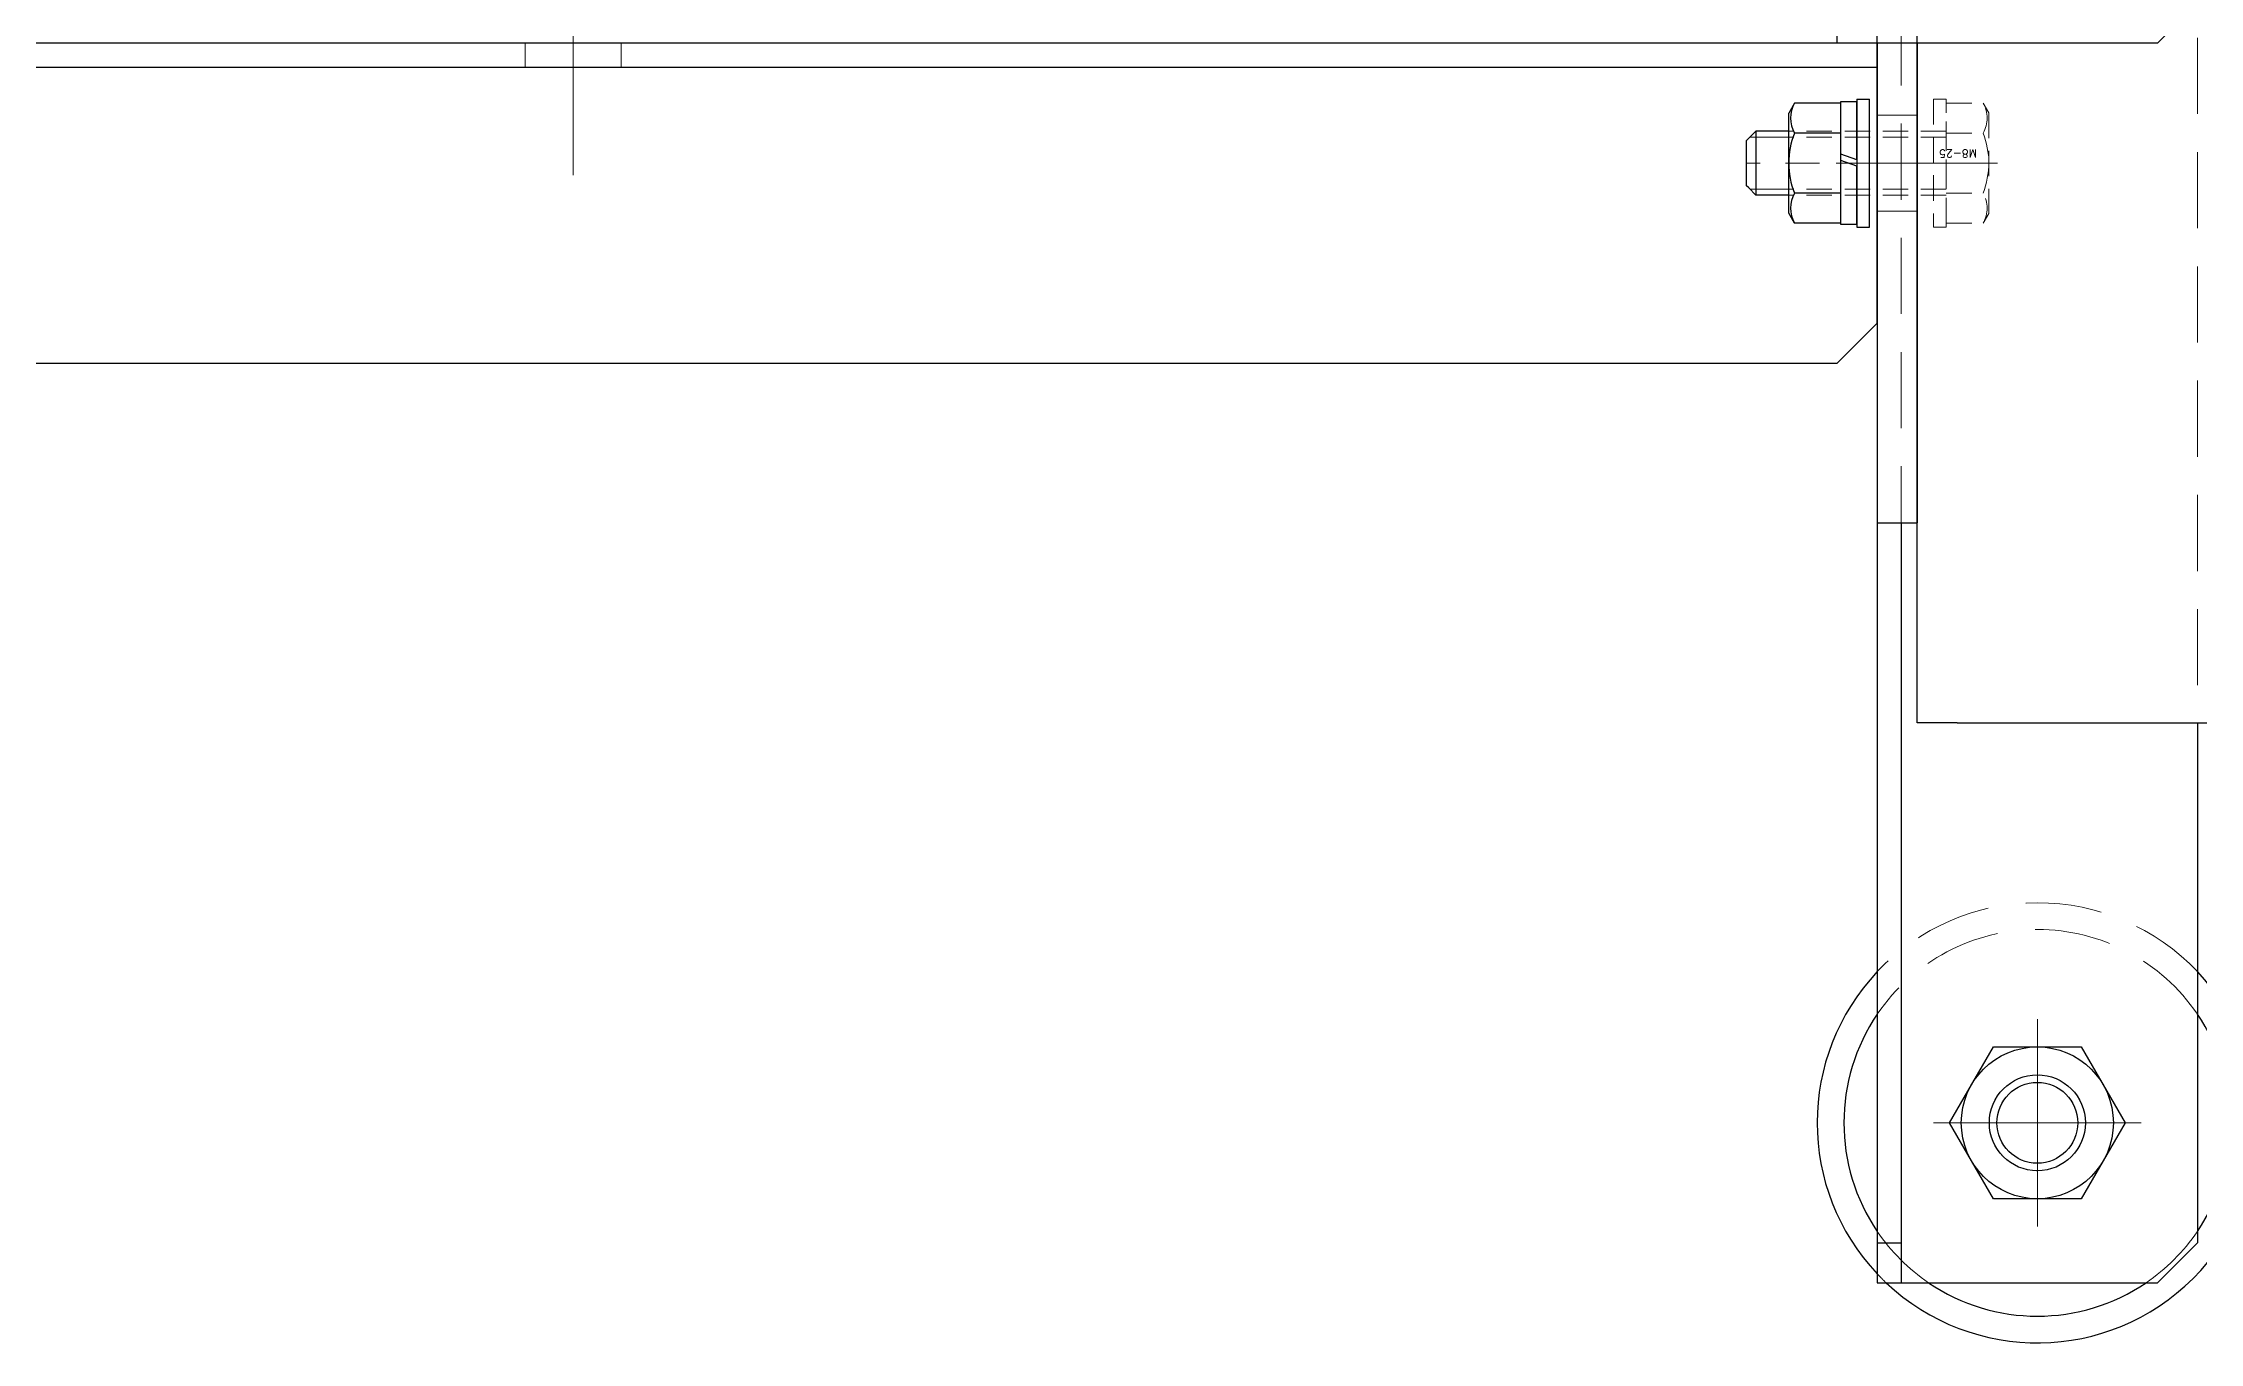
# Model space of a CAD drawing. Header units: millimetres. Extents: x 0 to 51411, y 0 to 16902.
# Drawn here: x 9135 to 9404.5, y 8082.4 to 8244.9 of the extents above; entities that cross this region are included whole.
import ezdxf

# ---------------------------------------------------------------- set-up
doc = ezdxf.new("R2010")
doc.units = ezdxf.units.MM
doc.linetypes.add('CENTER2', pattern=[28.575, 19.05, -3.175, 3.175, -3.175])
doc.linetypes.add('HIDDEN2', pattern=[4.7625, 3.175, -1.5875])
for name, color, linetype, lineweight in [('01_外形線', 7, 'Continuous', 25), ('02_細線', 5, 'Continuous', 13), ('03_かくれ線', 6, 'HIDDEN2', 13), ('04_中心線', 1, 'CENTER2', 9)]:
    doc.layers.add(name, color=color, linetype=linetype, lineweight=lineweight)
doc.styles.add('KSS_TXT', font='txt.shx', dxfattribs={"bigfont": 'extfont2.shx'})

# ---------------------------------------------------------------- blocks, each defined once
blk = doc.blocks.new('*U1763')
at = {"layer": '04_中心線', "color": 0, "linetype": 'CENTER2', "transparency": 16777216}
for p, q in [((0, 2.4), (0, 12.97)), ((-12.97, 0), (-2.4, 0)), ((2.4, 0), (12.97, 0)), ((0, -12.97), (0, -2.4))]:
    blk.add_line(p, q, dxfattribs=at)
at = {"layer": '04_中心線', "color": 0, "linetype": 'Continuous', "transparency": 16777216}
for p, q in [((-1.2, 0), (1.2, 0)), ((0, -1.2), (0, 1.2))]:
    blk.add_line(p, q, dxfattribs=at)
blk = doc.blocks.new('*U1776')
at = {"layer": '04_中心線', "color": 0, "linetype": 'CENTER2', "transparency": 16777216}
for p, q in [((0, 1.2), (0, 9.5)), ((-9.5, 0), (-1.2, 0)), ((1.2, 0), (9.5, 0)), ((0, -9.5), (0, -1.2))]:
    blk.add_line(p, q, dxfattribs=at)
at = {"layer": '04_中心線', "color": 0, "linetype": 'Continuous', "transparency": 16777216}
for p, q in [((-0.6, 0), (0.6, 0)), ((0, -0.6), (0, 0.6))]:
    blk.add_line(p, q, dxfattribs=at)

msp = doc.modelspace()

# ---------------------------------------------------------------- linework, layer by layer
at = {"layer": '01_外形線'}
for p, q in [((9369.202, 8159.91), (9369.202, 8275.243)), ((9359.202, 8244.91), (9359.202, 8247.91)), ((9364.202, 8244.91), (9364.202, 8184.91)), ((9369.202, 8244.91), (9369.202, 8184.91)), ((8564.202, 8241.91), (9364.202, 8241.91)), ((9361.623, 8237.91), (9361.623, 8221.91)), ((9361.623, 8237.91), (9363.223, 8237.91)), ((9363.223, 8221.91), (9363.223, 8237.91)), ((9353.848, 8237.415), (9353.123, 8236.16)), ((9353.123, 8223.66), (9353.123, 8236.16)), ((9359.623, 8237.415), (9353.848, 8237.415)), ((9359.623, 8231.038), (9359.623, 8237.61)), ((9359.623, 8237.61), (9361.623, 8237.61)), ((9359.623, 8222.404), (9359.623, 8237.415)), ((9361.623, 8230.31), (9361.623, 8237.61)), ((9348.123, 8233.01), (9347.823, 8232.71)), ((9347.823, 8232.71), (9347.823, 8227.11)), ((9349.023, 8233.91), (9348.123, 8233.01)), ((9349.023, 8233.91), (9349.023, 8225.91)), ((9353.123, 8233.91), (9349.023, 8233.91)), ((9359.623, 8233.663), (9353.848, 8233.663)), ((9361.623, 8230.31), (9359.623, 8231.038)), ((9359.623, 8222.21), (9359.623, 8230.238)), ((9361.623, 8229.51), (9359.623, 8230.238)), ((9348.123, 8226.81), (9347.823, 8227.11)), ((9361.623, 8222.21), (9361.623, 8229.51)), ((9349.023, 8225.91), (9348.123, 8226.81)), ((9353.123, 8225.91), (9349.023, 8225.91)), ((9359.623, 8226.157), (9353.848, 8226.157)), ((9353.848, 8222.404), (9353.123, 8223.66)), ((9359.623, 8222.404), (9353.848, 8222.404)), ((9361.623, 8222.21), (9359.623, 8222.21)), ((9361.623, 8221.91), (9363.223, 8221.91)), ((9364.202, 8184.91), (9364.202, 8089.91)), ((9364.202, 8184.91), (9369.202, 8184.91)), ((9367.202, 8184.91), (9367.202, 8089.91)), ((9374.202, 8159.91), (9369.202, 8159.91)), ((9374.202, 8159.91), (9589.202, 8159.91)), ((9404.202, 8159.91), (9404.202, 8094.91)), ((9364.202, 8094.91), (9367.202, 8094.91)), ((9399.202, 8089.91), (9404.202, 8094.91)), ((9364.202, 8089.91), (9399.202, 8089.91))]:
    msp.add_line(p, q, dxfattribs=at)
for points in [[(9404.202, 8569.91), (9404.202, 8249.91), (9399.202, 8244.91), (9364.202, 8244.91), (9364.202, 8574.91), (9399.202, 8574.91)], [(8569.202, 8204.91), (9359.202, 8204.91), (9364.202, 8209.91), (9364.202, 8244.91), (8564.202, 8244.91), (8564.202, 8209.91)], [(9378.717, 8100.41), (9373.232, 8109.91), (9378.717, 8119.41), (9389.687, 8119.41), (9395.172, 8109.91), (9389.687, 8100.41)]]:
    msp.add_lwpolyline(points, close=True, dxfattribs=at)
for radius in [9.5, 6, 5.053]:
    msp.add_circle((9384.202, 8109.91), radius, dxfattribs=at)
for centre, radius, start, end in [((9357.098, 8235.539), 3.753, 150.00001, 209.99999), ((9363.199, 8229.91), 10.077, 158.13461, 201.86539), ((9357.098, 8224.281), 3.753, 150.00001, 209.99999), ((9384.202, 8109.91), 27.518, 136.61816, 223.38184), ((9384.202, 8109.91), 27.518, 226.61816, 43.38184), ((9384.202, 8109.91), 24.18, 145.80392, 214.19608), ((9384.202, 8109.91), 24.18, 325.80392, 34.19608), ((9384.202, 8109.91), 24.18, 235.80392, 304.19608)]:
    msp.add_arc(centre, radius, start, end, dxfattribs=at)
at = {"layer": '02_細線'}
for p, q in [((9353.123, 8233.16), (9348.273, 8233.16)), ((9353.123, 8226.66), (9348.273, 8226.66))]:
    msp.add_line(p, q, dxfattribs=at)
at = {"layer": '03_かくれ線', "ltscale": 3}
for p, q in [((9404.202, 8659.91), (9404.202, 8159.91)), ((9364.202, 8634.91), (9364.202, 8184.91)), ((9367.202, 8634.91), (9367.202, 8184.91)), ((9364.202, 8574.91), (9364.202, 8244.91)), ((9367.202, 8244.91), (9367.202, 8574.91)), ((9369.202, 8574.91), (9369.202, 8244.91)), ((9195.202, 8241.91), (9195.202, 8244.91)), ((9207.202, 8241.91), (9207.202, 8244.91)), ((9369.202, 8235.91), (9364.202, 8235.91)), ((9369.202, 8223.91), (9364.202, 8223.91))]:
    msp.add_line(p, q, dxfattribs=at)
at = {"layer": '03_かくれ線'}
for p, q in [((9371.223, 8237.91), (9371.223, 8221.91)), ((9371.223, 8237.91), (9372.823, 8237.91)), ((9372.823, 8221.91), (9372.823, 8237.91)), ((9372.823, 8222.404), (9372.823, 8237.415)), ((9372.823, 8237.415), (9377.427, 8237.415)), ((9377.427, 8237.415), (9378.123, 8236.21)), ((9378.123, 8236.21), (9378.123, 8223.61)), ((9372.823, 8233.91), (9353.123, 8233.91)), ((9372.823, 8233.16), (9353.123, 8233.16)), ((9372.823, 8233.663), (9377.427, 8233.663)), ((9372.823, 8226.66), (9353.123, 8226.66)), ((9372.823, 8225.91), (9353.123, 8225.91)), ((9372.823, 8226.157), (9377.427, 8226.157)), ((9371.223, 8221.91), (9372.823, 8221.91)), ((9372.823, 8222.404), (9377.427, 8222.404)), ((9377.427, 8222.404), (9378.123, 8223.61))]:
    msp.add_line(p, q, dxfattribs=at)
at = {"layer": '03_かくれ線', "ltscale": 3}
msp.add_circle((9384.202, 8109.91), 6, dxfattribs=at)
at = {"layer": '03_かくれ線'}
for centre, radius, start, end in [((9374.177, 8235.539), 3.753, 330.00001, 29.99999), ((9367.658, 8229.91), 10.465, 338.98558, 21.01442), ((9374.177, 8224.281), 3.753, 330.00001, 29.99999)]:
    msp.add_arc(centre, radius, start, end, dxfattribs=at)
at = {"layer": '03_かくれ線', "ltscale": 3}
for radius, start, end in [(27.518, 43.38184, 136.61816), (24.18, 34.19608, 145.80392), (24.18, 214.19608, 235.80392), (24.18, 304.19608, 325.80392), (27.518, 223.38184, 226.61816)]:
    msp.add_arc((9384.202, 8109.91), radius, start, end, dxfattribs=at)
at = {"layer": '04_中心線'}
for p, q in [((9201.202, 8228.41), (9201.202, 8258.41)), ((9378.123, 8229.91), (9347.823, 8229.91)), ((9379.202, 8229.91), (9354.202, 8229.91))]:
    msp.add_line(p, q, dxfattribs=at)

# ---------------------------------------------------------------- block references
at = {"layer": '04_中心線', "linetype": 'CENTER2'}
for name in ['*U1763', '*U1776']:
    msp.add_blockref(name, (9384.202, 8109.91), dxfattribs=at)

# ---------------------------------------------------------------- texts
at = {"layer": '03_かくれ線', "style": 'KSS_TXT'}
msp.add_text('M8-25', height=1, rotation=180, dxfattribs=at).set_placement((9376.646, 8231.59))

doc.saveas('drawing.dxf')
